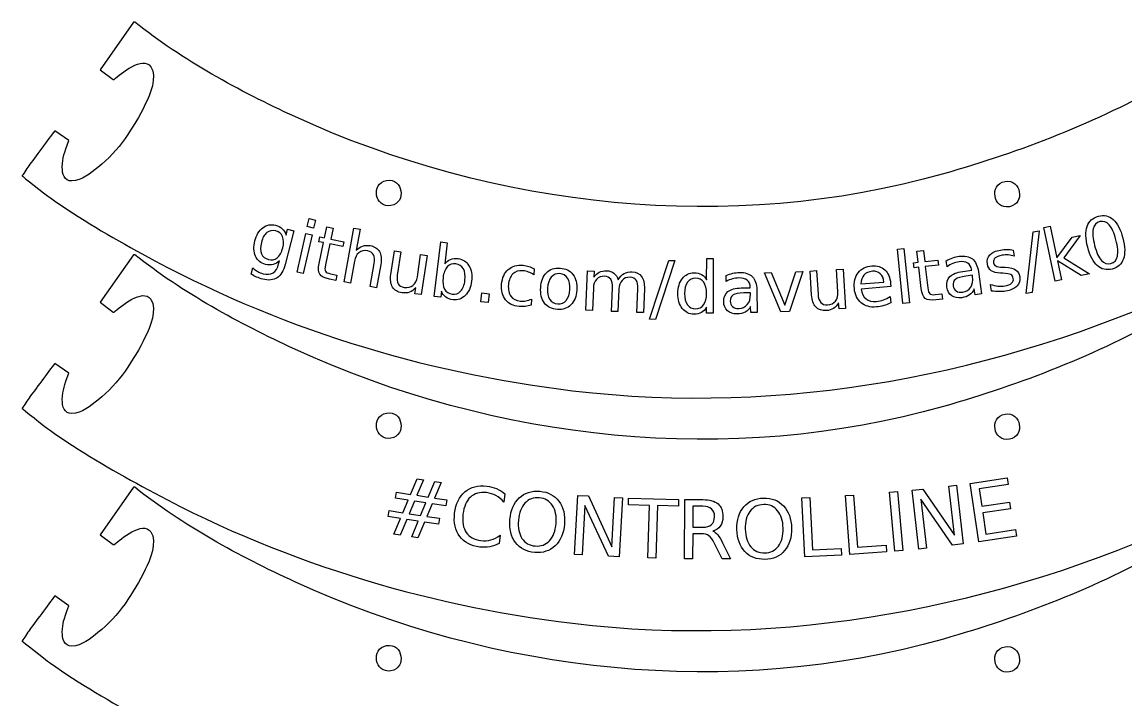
# Model space of a CAD drawing. Extents: x 2 to 268, y -2 to 104.
# Drawn here: x 2 to 88.4, y 50 to 103.1 of the extents above; entities that cross this region are included whole.
import ezdxf

# ---------------------------------------------------------------- set-up
doc = ezdxf.new("R2010")
doc.units = 0
doc.layers.add('all_text', color=7, linetype='CONTINUOUS')
doc.layers.add('original', color=7, linetype='CONTINUOUS')

msp = doc.modelspace()

# ---------------------------------------------------------------- linework, layer by layer
at = {"layer": 'all_text', "color": 7}
for points in [[(24.47867, 87.6955), (24.97332, 87.58374), (24.83179, 86.95737), (24.33714, 87.06913)], [(86.29504, 87.88178)], [(86.40582, 87.45496)], [(24.21384, 86.5234), (24.70849, 86.41164), (24.02821, 83.40073), (23.53356, 83.51249)], [(81.19184, 86.65905), (81.6523, 86.74565), (81.10134, 81.92219), (80.64088, 81.83559)], [(82.00982, 86.99165), (82.50818, 87.09938), (83.04331, 84.62372), (84.24099, 86.24454), (84.87405, 86.38138), (83.57902, 84.62391), (85.59357, 83.37881), (84.94704, 83.23906), (83.09572, 84.38127), (83.41424, 82.90773), (82.91587, 82.80001)], [(22.41439, 85.39758)], [(70.55482, 85.31398), (71.05937, 85.36498), (71.49042, 81.09825), (70.98587, 81.04725)], [(30.08786, 84.11378)], [(52.65134, 84.42485), (53.11979, 84.41685), (51.6027, 79.80515), (51.13424, 79.81315)], [(30.8843, 83.33085)], [(44.10987, 83.38984)], [(44.13857, 83.81883)], [(60.13547, 83.44375), (60.6725, 83.46465), (61.73713, 80.91341), (62.60029, 83.53967), (63.13732, 83.56057), (62.10067, 80.43109), (61.41217, 80.40429)], [(36.68412, 82.8645)], [(70.0194, 82.62529)], [(37.99926, 81.87641), (38.57768, 81.81641), (38.50548, 81.1201), (37.92705, 81.1801)], [(53.88379, 81.83432)], [(63.83116, 81.72589)], [(33.43152, 67.26122), (32.91832, 66.03798), (33.81329, 65.90117), (34.32956, 67.12394), (34.81996, 67.04894), (34.30982, 65.82523), (35.26609, 65.67905), (35.19399, 65.20704), (34.11818, 65.3715), (33.71036, 64.38622), (34.68502, 64.23722), (34.61332, 63.76828), (33.51912, 63.93555), (33.00638, 62.71537), (32.51599, 62.79037), (33.02566, 64.01101), (32.12762, 64.1483), (31.61795, 62.92765), (31.12449, 63.00305), (31.63722, 64.22322), (30.67175, 64.37081), (30.74345, 64.83976), (31.82232, 64.67483), (32.23627, 65.65917), (31.24935, 65.81004), (31.32155, 66.28205), (32.428, 66.11291), (32.93508, 67.33708)], [(71.6995, 66.43243), (72.53748, 66.52753), (75.01385, 62.91119), (74.57696, 66.7591), (75.1808, 66.8277), (75.70304, 62.22808), (74.86506, 62.13298), (72.38869, 65.74933), (72.82558, 61.90142), (72.22174, 61.83282)], [(76.25759, 66.97272), (79.1528, 67.40266), (79.2302, 66.88127), (76.95452, 66.54334), (77.15582, 65.18775), (79.33643, 65.51156), (79.41383, 64.99018), (77.23323, 64.66636), (77.47962, 63.00714), (79.8105, 63.35327), (79.8879, 62.83189), (76.93749, 62.39376)], [(39.81119, 66.15384)], [(42.50851, 65.84518)], [(42.55141, 66.35186)], [(45.51556, 66.03638), (46.35767, 65.99048), (48.19671, 62.012), (48.40723, 65.8789), (49.01404, 65.8459), (48.7624, 61.22357), (47.92029, 61.26937), (46.08125, 65.24786), (45.87074, 61.38095), (45.26392, 61.41395)], [(49.49969, 65.82344), (53.41411, 65.71077), (53.39891, 65.18389), (51.75628, 65.23119), (51.63826, 61.13082), (51.0091, 61.14892), (51.12712, 65.2493), (49.48449, 65.2966)], [(60.06803, 65.82586)], [(63.06889, 65.83498), (63.69446, 65.86568), (63.8952, 61.76851), (66.14662, 61.87882), (66.17242, 61.35235), (63.29542, 61.2114)], [(66.4985, 66.01534), (67.12323, 66.06004), (67.41585, 61.96842), (69.66424, 62.12922), (69.70184, 61.60346), (66.82873, 61.39798)], [(69.94225, 66.27932), (70.56606, 66.33522), (70.97936, 61.72453), (70.35554, 61.66863)], [(33.62467, 65.44696), (32.73276, 65.58331), (32.31881, 64.59896), (33.21685, 64.46168)], [(60.07983, 65.3175)]]:
    msp.add_lwpolyline(points, close=True, dxfattribs=at)
for points in [[(22.67206, 86.40419), (22.78826, 86.85808), (23.27954, 86.73232), (22.60904, 84.11305)], [(25.26232, 84.17168), (25.60096, 85.8128), (25.23656, 85.888), (25.31626, 86.27399), (25.68065, 86.19879), (25.85777, 87.05713), (26.35688, 86.95409)], [(26.35688, 86.95409), (26.17977, 86.09575), (27.20277, 85.88465), (27.12317, 85.49867), (26.10017, 85.70976), (25.76153, 84.06864)], [(28.02417, 84.36329), (27.71634, 82.64607), (27.21447, 82.73607), (27.97115, 86.95724), (28.47302, 86.86724), (28.17638, 85.21241)], [(34.84062, 82.00456), (34.78432, 81.54498), (34.27822, 81.60698), (34.7995, 85.86364), (35.30559, 85.80164), (35.10259, 84.14385)], [(30.88433, 83.33084), (31.16035, 85.17896), (31.66191, 85.10406), (31.38874, 83.27502)], [(32.95712, 83.1411), (33.21564, 84.87201), (33.71719, 84.79711), (33.26123, 81.74417), (32.75967, 81.81907), (32.82967, 82.28791)], [(72.42228, 82.21923), (72.231, 83.88397), (71.86136, 83.84147), (71.81636, 84.23301), (72.186, 84.27551), (72.08596, 85.14621), (72.59245, 85.20446)], [(72.59245, 85.20446), (72.69249, 84.33376), (73.73021, 84.453), (73.77521, 84.06145), (72.73749, 83.94222), (72.92877, 82.27748)], [(79.62241, 85.22913), (79.62244, 85.22928)], [(79.62244, 85.22928), (79.70044, 84.75611)], [(22.09521, 84.15069), (22.15741, 84.39365)], [(30.08779, 84.11374), (29.75905, 82.27986), (29.25989, 82.36936), (29.58571, 84.18696)], [(55.61416, 82.90823), (55.61816, 84.5784), (56.12528, 84.5774), (56.11628, 80.28896), (55.60916, 80.28996), (55.61016, 80.75298)], [(74.43969, 83.92576), (74.37599, 84.38994)], [(78.82624, 83.89133), (79.00384, 83.88133)], [(19.95099, 83.35396), (20.07333, 83.83188)], [(26.15479, 83.38249), (26.66494, 83.27722), (26.57914, 82.86154), (26.06899, 82.96681)], [(42.11357, 83.76896), (42.07217, 83.29673)], [(42.11349, 83.76937), (42.11357, 83.76896)], [(46.7398, 82.23866), (46.6702, 80.49546), (46.16073, 80.51576), (46.28384, 83.60011), (46.7933, 83.57981), (46.7742, 83.10064)], [(57.14743, 82.77648), (57.13843, 83.24493)], [(63.83116, 81.72588), (63.71845, 83.5911), (64.22465, 83.6217), (64.33619, 81.77574)], [(65.89831, 81.96953), (65.79275, 83.71645), (66.29894, 83.74705), (66.48513, 80.66587), (65.97894, 80.63527), (65.95034, 81.10845)], [(75.66413, 83.55967), (76.3686, 83.65627), (76.3616, 83.70537)], [(76.43791, 83.15115), (76.42261, 83.2631), (75.92288, 83.19454)], [(76.8965, 83.53953), (77.13586, 81.79474), (76.63345, 81.72584), (76.56975, 82.19003)], [(76.89621, 83.53947), (76.8965, 83.53953)], [(78.8009, 83.41777), (78.62014, 83.42987)], [(48.73643, 82.15901), (48.66683, 80.4158), (48.15736, 80.4361), (48.23096, 82.2812)], [(48.68089, 82.91145), (48.681, 82.91151)], [(50.73776, 82.19778), (50.66346, 80.33615), (50.15399, 80.35645), (50.22759, 82.20155)], [(55.61479, 82.90823), (55.61416, 82.90823)], [(58.32009, 82.2689), (59.03104, 82.2821), (59.03012, 82.3317)], [(67.70025, 82.57812), (69.50173, 82.73138)], [(70.01947, 82.62529), (70.04007, 82.3781), (67.71653, 82.18399)], [(77.92671, 82.02782), (77.84151, 82.5445)], [(41.90579, 81.39683), (41.86489, 80.93009)], [(59.04082, 81.77189), (59.03882, 81.88487), (58.53445, 81.87553)], [(59.54188, 82.10369), (59.57448, 80.34286), (59.06745, 80.33386), (59.05845, 80.80231)], [(59.54122, 82.10417), (59.54188, 82.10369)], [(69.98737, 81.58548), (70.02727, 81.10759)], [(73.51664, 81.74852), (74.03413, 81.80802), (74.08263, 81.38636), (73.56514, 81.32686)], [(39.81119, 66.15381), (39.73489, 65.49781)], [(55.20336, 63.02845), (54.52124, 63.03145), (54.51224, 61.075), (53.88593, 61.078), (53.90703, 65.70713), (55.32089, 65.70113)], [(54.53108, 65.18961), (54.52408, 63.54632), (55.31162, 63.54232)], [(55.31911, 65.18561), (54.53108, 65.18961)], [(56.09101, 63.23883), (56.09109, 63.23841)], [(39.43432, 62.91386), (39.35872, 62.26401)], [(56.86211, 62.32951), (57.49195, 61.06159), (56.81913, 61.06459), (56.23234, 62.2548)]]:
    msp.add_lwpolyline(points, dxfattribs=at)
for points in [[(85.40856, 87.08489), (85.553173, 87.500217), (85.848667, 87.765847), (86.29504, 87.88178)], [(86.40582, 87.45496), (86.128393, 87.382913), (85.955, 87.19171), (85.88564, 86.88135)], [(86.29497, 87.88178), (86.741343, 87.997707), (87.12786, 87.909207), (87.45452, 87.61628)], [(87.1394, 87.20697), (86.929553, 87.444817), (86.685027, 87.52748), (86.40582, 87.45496)], [(87.45452, 87.61628), (87.7825, 87.325587), (88.033783, 86.844127), (88.20837, 86.1719)], [(20.23301, 85.95603), (20.351483, 86.418823), (20.55863, 86.76124), (20.85445, 86.98328)], [(21.17087, 86.59779), (20.97479, 86.439357), (20.831183, 86.18214), (20.74005, 85.82614)], [(20.85445, 86.98328), (21.15027, 87.205327), (21.481517, 87.269417), (21.84819, 87.17555)], [(21.86282, 86.73359), (21.599387, 86.80103), (21.368737, 86.755763), (21.17087, 86.59779)], [(21.84819, 87.17555), (22.06891, 87.119017), (22.247317, 87.026877), (22.38341, 86.89913)], [(22.4044, 86.28201), (22.308567, 86.51517), (22.12804, 86.665697), (21.86282, 86.73359)], [(22.38341, 86.89913), (22.519497, 86.771357), (22.615713, 86.606377), (22.67206, 86.40419)], [(85.45546, 85.45691), (85.280873, 86.129143), (85.26524, 86.671803), (85.40856, 87.08489)], [(85.88564, 86.88135), (85.817593, 86.57323), (85.854697, 86.1453), (85.99695, 85.59756)], [(87.66952, 86.03195), (87.52726, 86.57969), (87.350553, 86.971363), (87.1394, 87.20697)], [(20.28511, 84.75919), (20.132377, 85.096063), (20.11501, 85.49501), (20.23301, 85.95603)], [(20.74005, 85.82614), (20.64937, 85.471927), (20.652037, 85.178237), (20.74805, 84.94507)], [(22.4144, 85.39758), (22.505533, 85.75358), (22.5022, 86.04839), (22.4044, 86.28201)], [(28.6703, 85.54667), (28.84928, 85.607937), (29.04457, 85.619603), (29.25617, 85.58167)], [(29.25617, 85.58167), (29.605223, 85.51907), (29.84982, 85.363223), (29.98996, 85.11413)], [(85.99695, 85.59756), (86.13875, 85.051593), (86.31457, 84.659687), (86.52441, 84.42184)], [(87.77817, 84.74746), (87.84753, 85.05782), (87.811313, 85.485983), (87.66952, 86.03195)], [(88.20837, 86.1719), (88.382497, 85.501447), (88.397263, 84.958557), (88.25267, 84.54323)], [(21.06424, 84.11309), (20.69756, 84.206957), (20.43785, 84.422323), (20.28511, 84.75919)], [(20.74805, 84.94507), (20.84567, 84.71145), (21.026197, 84.56092), (21.28963, 84.49348)], [(21.98158, 84.62929), (22.179447, 84.78727), (22.323717, 85.043367), (22.41439, 85.39758)], [(28.38342, 85.02409), (28.197087, 84.880163), (28.077337, 84.659897), (28.02417, 84.36329)], [(28.17638, 85.21241), (28.328487, 85.373677), (28.493127, 85.485097), (28.6703, 85.54667)], [(29.06714, 85.16753), (28.797667, 85.215863), (28.56976, 85.16805), (28.38342, 85.02409)], [(29.53331, 84.86277), (29.44679, 85.025743), (29.2914, 85.12733), (29.06714, 85.16753)], [(29.58571, 84.18696), (29.637243, 84.47452), (29.619777, 84.69979), (29.53331, 84.86277)], [(29.98996, 85.11413), (30.130427, 84.866817), (30.16306, 84.533367), (30.08786, 84.11378)], [(74.88944, 84.62173), (75.057373, 84.681863), (75.223257, 84.723167), (75.38709, 84.74564)], [(75.38709, 84.74564), (75.82943, 84.806307), (76.175553, 84.73695), (76.42546, 84.53757)], [(77.60057, 84.14168), (77.55337, 84.42812), (77.618433, 84.66603), (77.79576, 84.85541)], [(77.79576, 84.85541), (77.973107, 85.04479), (78.24851, 85.170263), (78.62197, 85.23183)], [(78.75086, 84.82301), (78.502493, 84.782077), (78.32204, 84.713223), (78.2095, 84.61645)], [(78.62197, 85.23183), (78.80689, 85.262297), (78.983173, 85.277397), (79.15082, 85.27713)], [(79.233, 84.84661), (79.07474, 84.857743), (78.914027, 84.849877), (78.75086, 84.82301)], [(79.15082, 85.27713), (79.31846, 85.27683), (79.475657, 85.26083), (79.62241, 85.22913)], [(79.70044, 84.75611), (79.547073, 84.80531), (79.39126, 84.835477), (79.233, 84.84661)], [(86.20664, 84.01184), (85.87998, 84.304773), (85.629587, 84.786463), (85.45546, 85.45691)], [(87.25729, 84.17651), (87.536497, 84.24903), (87.710123, 84.439347), (87.77817, 84.74746)], [(21.66643, 84.09829), (21.485683, 84.051623), (21.284953, 84.056557), (21.06424, 84.11309)], [(21.28963, 84.49348), (21.55485, 84.425587), (21.7855, 84.470857), (21.98158, 84.62929)], [(21.66011, 83.45126), (21.863143, 83.577567), (22.008177, 83.81071), (22.09521, 84.15069)], [(22.15741, 84.39365), (22.010837, 84.24341), (21.847177, 84.144957), (21.66643, 84.09829)], [(22.60904, 84.11305), (22.47872, 83.603977), (22.26886, 83.254667), (21.97946, 83.06512)], [(25.31942, 83.3438), (25.203367, 83.517833), (25.184333, 83.793793), (25.26232, 84.17168)], [(25.76153, 84.06864), (25.710663, 83.822113), (25.71133, 83.65689), (25.76353, 83.57297)], [(35.3052, 83.91635), (35.12814, 83.72515), (35.016943, 83.44444), (34.97161, 83.07422)], [(35.10259, 84.14385), (35.230703, 84.313277), (35.380367, 84.431933), (35.55158, 84.49982)], [(35.97325, 84.15663), (35.706983, 84.18923), (35.4843, 84.109137), (35.3052, 83.91635)], [(35.55158, 84.49982), (35.72484, 84.569307), (35.92363, 84.590307), (36.14795, 84.56282)], [(36.56085, 83.76258), (36.43539, 83.992673), (36.239523, 84.124023), (35.97325, 84.15663)], [(36.14795, 84.56282), (36.519997, 84.517287), (36.803737, 84.3326), (36.99917, 84.00876)], [(36.99917, 84.00876), (37.19643, 83.684727), (37.26558, 83.281973), (37.20662, 82.8005)], [(40.07183, 83.70743), (40.373383, 83.970597), (40.76394, 84.081183), (41.2435, 84.03919)], [(41.2435, 84.03919), (41.39908, 84.02559), (41.54956, 83.995823), (41.69494, 83.94989)], [(41.69494, 83.94989), (41.840473, 83.905823), (41.97999, 83.84565), (42.11349, 83.76937)], [(67.48805, 83.46201), (67.73609, 83.781423), (68.090817, 83.960403), (68.55223, 83.99895)], [(68.55223, 83.99895), (68.966037, 84.03355), (69.304037, 83.92719), (69.56623, 83.67987)], [(74.37599, 84.38994), (74.550103, 84.486153), (74.721253, 84.563417), (74.88944, 84.62173)], [(74.89168, 84.17971), (74.731773, 84.11511), (74.58111, 84.03046), (74.43969, 83.92576)], [(75.39366, 84.31256), (75.218913, 84.28856), (75.051587, 84.244277), (74.89168, 84.17971)], [(76.05882, 84.20908), (75.890253, 84.315773), (75.668533, 84.350267), (75.39366, 84.31256)], [(76.3616, 83.70537), (76.329867, 83.93655), (76.22894, 84.104453), (76.05882, 84.20908)], [(76.42546, 84.53757), (76.675367, 84.338177), (76.832283, 84.005477), (76.89621, 83.53947)], [(77.89914, 83.61827), (77.738947, 83.73153), (77.639423, 83.906), (77.60057, 84.14168)], [(78.2095, 84.61645), (78.098773, 84.519983), (78.055963, 84.39561), (78.08107, 84.24333)], [(78.08107, 84.24333), (78.100203, 84.127303), (78.15971, 84.04307), (78.25959, 83.99063)], [(78.25959, 83.99063), (78.359183, 83.94003), (78.548067, 83.90693), (78.82624, 83.89133)], [(79.00384, 83.88133), (79.37172, 83.86373), (79.641497, 83.7974), (79.81317, 83.68234)], [(87.36817, 83.7497), (86.921797, 83.633773), (86.53462, 83.721153), (86.20664, 84.01184)], [(86.52441, 84.42184), (86.73557, 84.18624), (86.979863, 84.104463), (87.25729, 84.17651)], [(88.25267, 84.54323), (88.109377, 84.130143), (87.814543, 83.865633), (87.36817, 83.7497)], [(20.3668, 83.12233), (20.2201, 83.186463), (20.081497, 83.263673), (19.95099, 83.35396)], [(20.07333, 83.83188), (20.197463, 83.716653), (20.325053, 83.62235), (20.4561, 83.54897)], [(20.84515, 82.9572), (20.672497, 83.0014), (20.513047, 83.056443), (20.3668, 83.12233)], [(20.4561, 83.54897), (20.587153, 83.475597), (20.72566, 83.420227), (20.87162, 83.38286)], [(21.97946, 83.06512), (21.689613, 82.873787), (21.31151, 82.837813), (20.84515, 82.9572)], [(20.87162, 83.38286), (21.193793, 83.300387), (21.456623, 83.323187), (21.66011, 83.45126)], [(26.06899, 82.96681), (25.685697, 83.045897), (25.43584, 83.17156), (25.31942, 83.3438)], [(25.76353, 83.57297), (25.817397, 83.488683), (25.947817, 83.42519), (26.15479, 83.38249)], [(31.01399, 82.33337), (30.864837, 82.578577), (30.821607, 82.91107), (30.8843, 83.33085)], [(31.38874, 83.27502), (31.345607, 82.986087), (31.369507, 82.760517), (31.46044, 82.59831)], [(32.61453, 82.47053), (32.798417, 82.61955), (32.912613, 82.843073), (32.95712, 83.1411)], [(34.97161, 83.07422), (34.926277, 82.703993), (34.96634, 82.403833), (35.0918, 82.17374)], [(36.68412, 82.8645), (36.729453, 83.234727), (36.688363, 83.534087), (36.56085, 83.76258)], [(39.55638, 82.56016), (39.600313, 83.06168), (39.77213, 83.444103), (40.07183, 83.70743)], [(40.43731, 83.36243), (40.23799, 83.17147), (40.121903, 82.888373), (40.08905, 82.51314)], [(41.22799, 83.60859), (40.90035, 83.637257), (40.63679, 83.555203), (40.43731, 83.36243)], [(41.6565, 83.51019), (41.517253, 83.562923), (41.374417, 83.595723), (41.22799, 83.60859)], [(42.07217, 83.29673), (41.93629, 83.387937), (41.797733, 83.45909), (41.6565, 83.51019)], [(42.61694, 82.29643), (42.650807, 82.802417), (42.80196, 83.190067), (43.0704, 83.45938)], [(43.0704, 83.45938), (43.340687, 83.728567), (43.696743, 83.848383), (44.13857, 83.81883)], [(43.44505, 83.11389), (43.273283, 82.91361), (43.175073, 82.629227), (43.15042, 82.26074)], [(44.10987, 83.38984), (43.838543, 83.407973), (43.616937, 83.31599), (43.44505, 83.11389)], [(44.72908, 83.02523), (44.585767, 83.250277), (44.379363, 83.371813), (44.10987, 83.38984)], [(44.13857, 83.81883), (44.578557, 83.789363), (44.914563, 83.62325), (45.14659, 83.32049)], [(44.90763, 82.14319), (44.93203, 82.50801), (44.872513, 82.802023), (44.72908, 83.02523)], [(45.14659, 83.32049), (45.378617, 83.017697), (45.477707, 82.613307), (45.44386, 82.10732)], [(46.7742, 83.10064), (46.897413, 83.28512), (47.041593, 83.419117), (47.20674, 83.50263)], [(47.62415, 83.1798), (47.365283, 83.190133), (47.156143, 83.110213), (46.99673, 82.94004)], [(47.20674, 83.50263), (47.371893, 83.586143), (47.565543, 83.623467), (47.78769, 83.6146)], [(48.10026, 82.94565), (48.001327, 83.09303), (47.842623, 83.17108), (47.62415, 83.1798)], [(47.78769, 83.6146), (48.01167, 83.605667), (48.199417, 83.54117), (48.35093, 83.42111)], [(48.35093, 83.42111), (48.504277, 83.300983), (48.614263, 83.131097), (48.68089, 82.91145)], [(48.681, 82.91151), (48.81676, 83.13411), (48.974927, 83.296053), (49.1555, 83.39734)], [(49.62629, 83.09992), (49.36375, 83.110387), (49.15281, 83.03146), (48.99347, 82.86314)], [(49.1555, 83.39734), (49.336073, 83.49862), (49.545693, 83.544497), (49.78436, 83.53497)], [(50.09689, 82.86599), (49.997957, 83.01337), (49.84109, 83.091347), (49.62629, 83.09992)], [(49.78436, 83.53497), (50.105647, 83.52217), (50.34899, 83.39937), (50.51439, 83.16657)], [(50.51439, 83.16657), (50.679863, 82.93563), (50.75432, 82.6127), (50.73776, 82.19778)], [(53.36077, 81.83545), (53.362103, 82.320517), (53.479617, 82.711627), (53.71331, 83.00878)], [(53.71331, 83.00878), (53.949137, 83.305927), (54.253543, 83.4541), (54.62653, 83.4533)], [(54.74901, 83.0286), (54.480757, 83.029173), (54.26923, 82.92306), (54.11443, 82.71026)], [(54.62653, 83.4533), (54.854363, 83.452807), (55.04903, 83.407373), (55.21053, 83.317)], [(55.38222, 82.70753), (55.22834, 82.920997), (55.01727, 83.02802), (54.74901, 83.0286)], [(55.21053, 83.317), (55.373863, 83.228453), (55.508617, 83.092197), (55.61479, 82.90823)], [(57.13843, 83.24493), (57.322643, 83.320017), (57.50169, 83.376627), (57.67557, 83.41476)], [(58.14026, 83.04845), (57.9639, 83.045117), (57.792523, 83.020817), (57.62613, 82.97555)], [(57.67557, 83.41476), (57.84941, 83.45476), (58.018997, 83.476293), (58.18433, 83.47936)], [(58.78864, 82.86751), (58.63378, 82.993277), (58.417653, 83.05359), (58.14026, 83.04845)], [(58.18433, 83.47936), (58.630737, 83.487627), (58.96631, 83.378067), (59.19105, 83.15068)], [(59.19105, 83.15068), (59.415783, 82.923293), (59.532507, 82.574457), (59.54122, 82.10417)], [(67.18161, 82.23057), (67.139543, 82.734097), (67.24169, 83.144577), (67.48805, 83.46201)], [(67.93516, 83.27533), (67.78002, 83.101963), (67.701717, 82.86956), (67.70025, 82.57812)], [(68.59359, 83.57095), (68.311617, 83.547417), (68.09214, 83.448877), (67.93516, 83.27533)], [(69.21298, 83.37379), (69.049067, 83.526037), (68.842603, 83.591757), (68.59359, 83.57095)], [(69.50173, 82.73138), (69.474997, 83.00756), (69.378747, 83.221697), (69.21298, 83.37379)], [(69.56623, 83.67987), (69.830103, 83.43457), (69.98116, 83.083043), (70.0194, 82.62529)], [(74.43067, 82.33055), (74.38347, 82.674597), (74.462567, 82.949727), (74.66796, 83.15594)], [(74.66796, 83.15594), (74.875167, 83.362407), (75.207223, 83.496983), (75.66413, 83.55967)], [(75.92288, 83.19454), (75.51694, 83.138873), (75.242063, 83.05387), (75.09825, 82.93953)], [(76.29223, 82.32719), (76.434303, 82.548837), (76.482863, 82.82349), (76.43791, 83.15115)], [(78.62014, 83.42987), (78.299373, 83.444003), (78.05904, 83.506803), (77.89914, 83.61827)], [(79.4364, 83.30744), (79.3338, 83.36504), (79.121967, 83.401817), (78.8009, 83.41777)], [(79.62664, 83.01758), (79.60424, 83.153547), (79.540827, 83.250167), (79.4364, 83.30744)], [(79.49277, 82.64356), (79.606223, 82.74606), (79.650847, 82.870733), (79.62664, 83.01758)], [(79.81317, 83.68234), (79.98635, 83.569367), (80.093413, 83.388693), (80.13436, 83.14032)], [(80.13436, 83.14032), (80.18096, 82.857507), (80.105467, 82.615083), (79.90788, 82.41305)], [(31.76381, 81.88699), (31.413083, 81.93939), (31.163143, 82.088183), (31.01399, 82.33337)], [(31.46044, 82.59831), (31.551667, 82.437917), (31.709947, 82.340893), (31.93528, 82.30724)], [(31.93528, 82.30724), (32.206047, 82.266773), (32.432463, 82.321203), (32.61453, 82.47053)], [(32.82967, 82.28791), (32.68023, 82.120737), (32.517857, 82.003797), (32.34255, 81.93709)], [(35.0918, 82.17374), (35.219307, 81.945253), (35.416197, 81.814703), (35.68247, 81.78209)], [(36.34746, 82.01998), (36.52656, 82.212773), (36.63878, 82.49428), (36.68412, 82.8645)], [(37.20662, 82.8005), (37.147687, 82.319027), (36.983397, 81.94486), (36.71375, 81.678)], [(39.86232, 81.34649), (39.61508, 81.661397), (39.5131, 82.065953), (39.55638, 82.56016)], [(40.08905, 82.51314), (40.056183, 82.137913), (40.12122, 81.838037), (40.28416, 81.61351)], [(42.91146, 81.08344), (42.681387, 81.38794), (42.583213, 81.79227), (42.61694, 82.29643)], [(43.15042, 82.26074), (43.125753, 81.892247), (43.18423, 81.596457), (43.32585, 81.37337)], [(44.613, 81.29003), (44.784887, 81.492143), (44.883097, 81.77653), (44.90763, 82.14319)], [(46.99673, 82.94004), (46.837383, 82.771713), (46.75174, 82.53792), (46.7398, 82.23866)], [(48.23096, 82.2812), (48.242827, 82.57862), (48.19926, 82.800103), (48.10026, 82.94565)], [(48.99347, 82.86314), (48.83413, 82.694807), (48.74845, 82.460097), (48.73643, 82.15901)], [(50.22759, 82.20155), (50.23939, 82.49713), (50.195823, 82.71861), (50.09689, 82.86599)], [(54.11443, 82.71026), (53.96147, 82.499287), (53.88459, 82.207307), (53.88379, 81.83432)], [(55.61184, 81.8306), (55.612507, 82.203587), (55.535967, 82.495897), (55.38222, 82.70753)], [(57.62613, 82.97555), (57.459743, 82.930217), (57.300177, 82.86386), (57.14743, 82.77648)], [(57.28337, 81.98506), (57.513417, 82.16574), (57.85899, 82.260353), (58.32009, 82.2689)], [(59.03012, 82.3317), (59.02612, 82.565007), (58.945627, 82.74361), (58.78864, 82.86751)], [(67.70689, 81.10734), (67.39739, 81.369113), (67.222297, 81.743523), (67.18161, 82.23057)], [(67.71653, 82.18399), (67.76753, 81.837937), (67.894077, 81.58116), (68.09617, 81.41366)], [(72.73529, 81.45067), (72.570657, 81.57971), (72.46632, 81.835897), (72.42228, 82.21923)], [(72.92877, 82.27748), (72.957503, 82.0274), (73.00973, 81.870647), (73.08545, 81.80722)], [(74.80347, 81.66119), (74.595397, 81.812537), (74.47113, 82.035657), (74.43067, 82.33055)], [(75.09825, 82.93953), (74.954443, 82.825217), (74.897897, 82.65611), (74.92861, 82.43221)], [(74.92861, 82.43221), (74.953077, 82.253817), (75.030807, 82.119823), (75.1618, 82.03023)], [(75.66372, 81.94053), (75.942227, 81.97873), (76.15173, 82.107617), (76.29223, 82.32719)], [(76.56975, 82.19003), (76.480543, 81.988623), (76.3565, 81.831583), (76.19762, 81.71891)], [(77.84151, 82.5445), (78.042263, 82.4789), (78.236417, 82.436417), (78.42397, 82.41705)], [(78.42397, 82.41705), (78.611217, 82.399517), (78.792767, 82.40525), (78.96862, 82.43425)], [(78.96862, 82.43425), (79.2043, 82.473117), (79.379017, 82.542887), (79.49277, 82.64356)], [(79.90788, 82.41305), (79.712087, 82.211317), (79.418397, 82.078173), (79.02681, 82.01362)], [(32.34255, 81.93709), (32.169337, 81.871957), (31.976423, 81.855257), (31.76381, 81.88699)], [(35.19011, 81.54804), (35.040563, 81.65706), (34.924067, 81.809233), (34.84062, 82.00456)], [(35.75398, 81.34571), (35.52966, 81.373177), (35.341703, 81.44062), (35.19011, 81.54804)], [(35.68247, 81.78209), (35.948737, 81.74949), (36.1704, 81.828787), (36.34746, 82.01998)], [(36.71375, 81.678), (36.44595, 81.410913), (36.126027, 81.30015), (35.75398, 81.34571)], [(40.92781, 80.81329), (40.464723, 80.853823), (40.10956, 81.031557), (39.86232, 81.34649)], [(40.28416, 81.61351), (40.447253, 81.39081), (40.69262, 81.265113), (41.02026, 81.23642)], [(41.45911, 81.25612), (41.607237, 81.28372), (41.75613, 81.330623), (41.90579, 81.39683)], [(43.32585, 81.37337), (43.46941, 81.151997), (43.67777, 81.032173), (43.95093, 81.0139)], [(43.95093, 81.0139), (44.220423, 80.9959), (44.441113, 81.087943), (44.613, 81.29003)], [(45.44386, 82.10732), (45.410127, 81.60316), (45.258057, 81.21557), (44.98765, 80.94455)], [(53.70826, 80.66061), (53.475553, 80.95877), (53.359723, 81.350383), (53.36077, 81.83545)], [(53.88379, 81.83432), (53.883123, 81.461333), (53.958743, 81.168107), (54.11065, 80.95464)], [(55.37844, 80.95192), (55.53324, 81.16472), (55.61104, 81.457613), (55.61184, 81.8306)], [(56.95072, 81.19328), (56.944053, 81.540487), (57.054937, 81.804413), (57.28337, 81.98506)], [(57.68557, 81.71922), (57.529323, 81.6226), (57.453293, 81.46131), (57.45748, 81.23535)], [(58.53445, 81.87553), (58.124783, 81.86793), (57.841823, 81.815827), (57.68557, 81.71922)], [(58.7993, 80.97077), (58.96644, 81.174177), (59.046947, 81.441217), (59.04082, 81.77189)], [(64.16462, 80.7769), (63.967913, 80.9859), (63.85676, 81.30223), (63.83116, 81.72589)], [(64.33619, 81.77574), (64.35379, 81.484127), (64.42389, 81.268393), (64.54649, 81.12854)], [(65.70202, 81.24255), (65.851053, 81.426423), (65.916483, 81.66875), (65.89831, 81.96953)], [(68.09617, 81.41366), (68.29991, 81.248147), (68.569317, 81.179387), (68.90439, 81.20738)], [(68.90439, 81.20738), (69.098477, 81.22358), (69.284167, 81.263063), (69.46146, 81.32583)], [(69.46146, 81.32583), (69.64058, 81.388697), (69.815883, 81.475247), (69.98737, 81.58548)], [(73.56514, 81.32686), (73.176333, 81.282193), (72.899717, 81.323463), (72.73529, 81.45067)], [(73.08545, 81.80722), (73.16299, 81.74402), (73.30672, 81.724453), (73.51664, 81.74852)], [(75.58759, 81.5017), (75.27449, 81.458767), (75.013117, 81.51193), (74.80347, 81.66119)], [(75.1618, 82.03023), (75.294353, 81.942703), (75.46166, 81.912803), (75.66372, 81.94053)], [(76.19762, 81.71891), (76.0385, 81.608063), (75.835157, 81.53566), (75.58759, 81.5017)], [(78.50749, 81.97832), (78.326557, 81.98032), (78.132963, 81.99682), (77.92671, 82.02782)], [(79.02681, 82.01362), (78.863643, 81.986753), (78.690537, 81.974987), (78.50749, 81.97832)], [(41.41261, 80.82029), (41.259637, 80.80049), (41.098037, 80.798157), (40.92781, 80.81329)], [(41.02026, 81.23642), (41.166693, 81.22362), (41.312977, 81.230187), (41.45911, 81.25612)], [(41.86489, 80.93009), (41.718177, 80.876557), (41.567417, 80.839957), (41.41261, 80.82029)], [(43.92223, 80.58491), (43.48041, 80.614443), (43.143487, 80.78062), (42.91146, 81.08344)], [(44.98765, 80.94455), (44.717357, 80.675357), (44.362217, 80.555477), (43.92223, 80.58491)], [(54.61956, 80.21216), (54.246573, 80.212827), (53.942807, 80.36231), (53.70826, 80.66061)], [(54.11065, 80.95464), (54.264537, 80.743013), (54.47561, 80.63691), (54.74387, 80.63633)], [(54.74387, 80.63633), (55.012123, 80.635757), (55.223647, 80.740953), (55.37844, 80.95192)], [(55.61016, 80.75298), (55.503193, 80.569473), (55.36785, 80.43288), (55.20413, 80.3432)], [(57.24225, 80.48474), (57.05341, 80.6595), (56.956233, 80.89568), (56.95072, 81.19328)], [(58.00219, 80.23419), (57.686217, 80.22819), (57.432903, 80.311707), (57.24225, 80.48474)], [(57.45748, 81.23535), (57.460813, 81.055317), (57.522253, 80.913117), (57.6418, 80.80875)], [(57.6418, 80.80875), (57.763147, 80.70625), (57.925777, 80.656887), (58.12969, 80.66066)], [(58.12969, 80.66066), (58.410763, 80.665993), (58.633967, 80.769363), (58.7993, 80.97077)], [(59.05845, 80.80231), (58.946183, 80.612783), (58.804543, 80.471413), (58.63353, 80.3782)], [(64.99063, 80.49548), (64.636657, 80.47408), (64.36132, 80.567887), (64.16462, 80.7769)], [(64.54649, 81.12854), (64.668957, 80.990527), (64.8439, 80.92839), (65.07132, 80.94213)], [(65.54645, 80.66436), (65.390483, 80.56474), (65.20521, 80.508447), (64.99063, 80.49548)], [(65.07132, 80.94213), (65.344593, 80.958663), (65.554827, 81.058803), (65.70202, 81.24255)], [(65.95034, 81.10845), (65.838767, 80.913957), (65.704137, 80.765927), (65.54645, 80.66436)], [(68.90995, 80.7764), (68.419243, 80.7354), (68.018223, 80.845713), (67.70689, 81.10734)], [(69.48442, 80.88524), (69.29736, 80.82904), (69.10587, 80.79276), (68.90995, 80.7764)], [(70.02727, 81.10759), (69.852423, 81.015543), (69.671473, 80.941427), (69.48442, 80.88524)], [(55.20413, 80.3432), (55.04225, 80.255353), (54.847393, 80.211673), (54.61956, 80.21216)], [(58.63353, 80.3782), (58.462477, 80.28682), (58.25203, 80.238817), (58.00219, 80.23419)], [(36.68001, 66.31204), (37.130063, 66.692533), (37.70311, 66.8423), (38.39915, 66.76134)], [(38.39915, 66.76134), (38.674277, 66.72934), (38.92868, 66.66229), (39.16236, 66.56019)], [(35.87632, 64.63564), (35.962293, 65.374793), (36.23019, 65.933593), (36.68001, 66.31204)], [(37.11311, 65.90266), (36.796617, 65.61484), (36.603023, 65.167053), (36.53233, 64.5593)], [(38.37664, 66.24576), (37.85102, 66.306893), (37.429843, 66.192527), (37.11311, 65.90266)], [(39.11436, 66.01324), (38.889467, 66.137207), (38.64356, 66.214713), (38.37664, 66.24576)], [(39.73489, 65.49781), (39.54815, 65.717223), (39.341307, 65.889033), (39.11436, 66.01324)], [(39.16236, 66.56019), (39.398333, 66.459903), (39.61461, 66.324453), (39.81119, 66.15384)], [(40.21058, 64.13865), (40.27238, 64.867777), (40.515207, 65.4322), (40.93906, 65.83192)], [(40.93906, 65.83192), (41.365167, 66.23352), (41.902617, 66.406833), (42.55141, 66.35186)], [(42.50851, 65.84518), (42.055383, 65.88358), (41.680627, 65.74523), (41.38424, 65.43013)], [(43.54072, 65.24739), (43.305707, 65.607517), (42.961637, 65.80678), (42.50851, 65.84518)], [(42.55141, 66.35186), (43.19815, 66.29706), (43.696717, 66.035957), (44.04711, 65.56855)], [(55.32089, 65.70113), (55.85005, 65.698463), (56.24435, 65.586077), (56.50379, 65.36397)], [(58.52088, 65.13569), (58.901367, 65.58075), (59.417083, 65.810807), (60.06803, 65.82586)], [(60.06803, 65.82586), (60.716917, 65.84086), (61.240653, 65.63484), (61.63924, 65.2078)], [(41.38424, 65.43013), (41.08992, 65.114857), (40.918063, 64.665777), (40.86867, 64.08289)], [(43.82225, 63.8326), (43.87165, 64.415493), (43.777807, 64.88709), (43.54072, 65.24739)], [(44.04711, 65.56855), (44.397677, 65.103203), (44.542067, 64.505967), (44.48028, 63.77684)], [(56.00028, 64.97476), (55.847953, 65.113953), (55.620897, 65.184237), (55.31911, 65.18561)], [(56.23004, 64.36289), (56.231373, 64.633677), (56.154787, 64.837633), (56.00028, 64.97476)], [(56.50379, 65.36397), (56.763223, 65.14161), (56.891923, 64.80719), (56.88989, 64.36071)], [(57.97856, 63.37395), (57.961627, 64.10549), (58.1424, 64.692737), (58.52088, 65.13569)], [(60.07983, 65.3175), (59.625197, 65.306967), (59.267477, 65.12915), (59.00667, 64.78405)], [(61.1703, 64.83409), (60.897953, 65.166877), (60.534463, 65.328013), (60.07983, 65.3175)], [(61.63924, 65.2078), (62.03778, 64.78282), (62.245507, 64.204557), (62.26242, 63.47301)], [(36.27375, 62.81952), (35.92305, 63.29316), (35.790573, 63.898533), (35.87632, 64.63564)], [(36.53233, 64.5593), (36.46187, 63.953607), (36.54751, 63.47334), (36.78925, 63.1185)], [(40.64375, 62.34694), (40.293183, 62.812287), (40.148793, 63.409523), (40.21058, 64.13865)], [(40.86867, 64.08289), (40.81947, 63.502057), (40.9134, 63.03149), (41.15046, 62.67119)], [(55.99469, 63.74694), (56.150357, 63.886793), (56.228807, 64.09211), (56.23004, 64.36289)], [(56.88989, 64.36071), (56.888557, 64.069257), (56.81924, 63.827727), (56.68194, 63.63612)], [(59.00667, 64.78405), (58.74793, 64.438983), (58.625323, 63.974037), (58.63885, 63.38921)], [(61.60221, 63.45774), (61.588677, 64.042567), (61.444707, 64.50135), (61.1703, 64.83409)], [(36.78925, 63.1185), (37.03123, 62.76572), (37.415033, 62.55876), (37.94066, 62.49762)], [(43.30694, 62.48845), (43.60126, 62.803723), (43.77303, 63.251773), (43.82225, 63.8326)], [(44.48028, 63.77684), (44.41868, 63.049773), (44.175853, 62.48535), (43.7518, 62.08357)], [(55.31162, 63.54232), (55.613407, 63.540987), (55.841097, 63.609193), (55.99469, 63.74694)], [(56.68194, 63.63612), (56.546707, 63.444493), (56.34973, 63.312063), (56.09101, 63.23883)], [(56.09109, 63.23841), (56.225243, 63.192343), (56.355027, 63.0946), (56.48044, 62.94518)], [(58.60174, 61.63916), (58.2032, 62.06414), (57.995473, 62.642403), (57.97856, 63.37395)], [(58.63885, 63.38921), (58.652317, 62.806457), (58.796263, 62.34871), (59.07069, 62.01597)], [(61.23432, 62.06601), (61.49306, 62.411077), (61.61569, 62.874987), (61.60221, 63.45774)], [(62.26242, 63.47301), (62.279287, 62.743537), (62.098513, 62.15629), (61.7201, 61.71127)], [(37.84422, 61.9907), (37.14818, 62.07166), (36.62469, 62.347933), (36.27375, 62.81952)], [(37.94066, 62.49762), (38.207573, 62.466553), (38.464703, 62.485553), (38.71205, 62.55462)], [(39.35872, 62.26401), (39.123887, 62.141497), (38.880003, 62.057493), (38.62707, 62.012)], [(38.71205, 62.55462), (38.96145, 62.623413), (39.202207, 62.74316), (39.43432, 62.91386)], [(42.14589, 61.5662), (41.49709, 61.6212), (40.996377, 61.881447), (40.64375, 62.34694)], [(41.15046, 62.67119), (41.389593, 62.310717), (41.735723, 62.11128), (42.18885, 62.07288)], [(42.18885, 62.07288), (42.641977, 62.03448), (43.014673, 62.173003), (43.30694, 62.48845)], [(55.78867, 62.87385), (55.64651, 62.975783), (55.451407, 63.027317), (55.20336, 63.02845)], [(56.23234, 62.2548), (56.080793, 62.565553), (55.932903, 62.771903), (55.78867, 62.87385)], [(56.48044, 62.94518), (56.607913, 62.795767), (56.735137, 62.590543), (56.86211, 62.32951)], [(38.62707, 62.012), (38.376197, 61.966267), (38.115247, 61.959167), (37.84422, 61.9907)], [(43.7518, 62.08357), (43.327927, 61.68385), (42.792623, 61.511393), (42.14589, 61.5662)], [(60.17907, 61.02434), (59.528123, 61.009273), (59.002347, 61.214213), (58.60174, 61.63916)], [(59.07069, 62.01597), (59.34717, 61.683277), (59.712727, 61.522187), (60.16736, 61.5327)], [(60.16736, 61.5327), (60.621987, 61.543233), (60.97764, 61.721003), (61.23432, 62.06601)], [(61.7201, 61.71127), (61.341633, 61.268323), (60.827957, 61.039347), (60.17907, 61.02434)]]:
    msp.add_open_spline(points, degree=3, dxfattribs=at)
at = {"layer": 'original', "color": 7}
for points in [[(10.822402, 103.07391), (10.737732, 103.07391), (8.113065, 99.34858), (9.129065, 98.58658), (9.213732, 98.58658)], [(5.663649, 93.80583), (4.562136, 94.56787)], [(10.822339, 84.8706), (10.737669, 84.8706), (8.113002, 81.14527), (9.129002, 80.38327), (9.213669, 80.38327)], [(5.663586, 75.60251), (4.562074, 76.36456)], [(10.822277, 66.6673), (10.737607, 66.6673), (8.11294, 62.94196), (9.12894, 62.17996), (9.213607, 62.17996)], [(5.663523, 57.39921), (4.562011, 58.16125)]]:
    msp.add_lwpolyline(points, dxfattribs=at)
for points in [[(23.353069, 95.68175), (19.000271, 97.68012), (14.585242, 100.08984), (10.822402, 103.07391)], [(9.213732, 98.58658), (9.734686, 99.00002), (11.449694, 100.49688), (12.084779, 99.58324)], [(12.084779, 99.58324), (12.624275, 98.80726), (12.009679, 97.37122), (11.648068, 96.63925)], [(91.679071, 98.32076), (86.118164, 95.21685), (80.270576, 92.9322), (74.153071, 91.19603)], [(11.648068, 96.63925), (10.735361, 94.7914), (9.578561, 93.00053), (7.943732, 91.7003)], [(74.153071, 91.19603), (57.438515, 86.45241), (39.042226, 88.4789), (23.353069, 95.68175)], [(4.562136, 94.56787), (4.085785, 93.92415), (2.989242, 92.46586), (2.525065, 91.81325)], [(5.15339, 91.72858), (5.179256, 92.53943), (5.278465, 92.74225), (5.663649, 93.80583)], [(2.525065, 91.81325), (2.382664, 91.61301), (2.002583, 91.03982), (2.002583, 91.03982)], [(5.9118, 90.63951), (5.288374, 90.62821), (5.13677, 91.20737), (5.15339, 91.72858)], [(7.943732, 91.7003), (7.376296, 91.24903), (6.67849, 90.65357), (5.9118, 90.63951)], [(2.002583, 91.03982), (2.002583, 91.03982), (3.754222, 89.6374), (4.218399, 89.30915)], [(30.549713, 90.68224), (31.812347, 90.90771), (32.163713, 88.9387), (30.888379, 88.71104)], [(78.979048, 90.59754), (80.241682, 90.82301), (80.593049, 88.854), (79.317715, 88.62633)], [(30.888379, 88.71104), (29.625745, 88.48557), (29.274379, 90.45458), (30.549713, 90.68224)], [(79.317715, 88.62633), (78.05508, 88.40086), (77.703714, 90.36987), (78.979048, 90.59754)], [(4.218399, 89.30915), (6.49937, 87.69616), (8.967539, 86.27351), (11.415065, 84.92934)], [(23.353006, 77.47844), (19.000208, 79.47683), (14.585179, 81.88652), (10.822339, 84.8706)], [(11.415065, 84.92934), (21.882152, 79.18098), (33.268972, 75.64776), (45.1124, 74.22679)], [(9.213669, 80.38327), (9.734623, 80.79669), (11.449632, 82.2936), (12.084717, 81.37996)], [(45.1124, 74.22679), (61.634169, 72.24441), (78.487493, 75.44422), (93.541735, 82.35674)], [(12.084717, 81.37996), (12.624213, 80.60391), (12.009617, 79.16788), (11.648006, 78.43593)], [(91.679008, 80.11741), (86.118101, 77.01345), (80.270513, 74.72897), (74.153008, 72.99271)], [(11.648006, 78.43593), (10.735299, 76.58808), (9.578498, 74.79721), (7.943669, 73.49699)], [(74.153008, 72.99271), (57.438791, 68.24892), (39.041909, 70.27559), (23.353006, 77.47844)], [(4.562074, 76.36456), (4.085722, 75.72084), (2.989179, 74.26254), (2.525003, 73.60993)], [(5.153327, 73.52527), (5.179193, 74.3362), (5.313677, 74.60089), (5.663586, 75.60251)], [(2.525003, 73.60993), (2.382602, 73.4097), (2.00252, 72.8365), (2.00252, 72.8365)], [(5.911737, 72.4362), (5.288311, 72.4248), (5.136707, 73.00406), (5.153327, 73.52527)], [(7.943669, 73.49699), (7.376225, 73.04571), (6.678436, 72.45025), (5.911737, 72.4362)], [(2.00252, 72.8365), (2.00252, 72.8365), (3.754168, 71.43408), (4.218336, 71.10583)], [(30.549651, 72.47893), (31.812285, 72.7044), (32.163651, 70.73548), (30.888317, 70.50772)], [(78.978986, 72.39423), (80.24162, 72.6197), (80.592987, 70.65078), (79.317653, 70.42303)], [(30.888317, 70.50772), (29.625683, 70.28225), (29.274317, 72.25118), (30.549651, 72.47893)], [(79.317653, 70.42303), (78.055018, 70.19756), (77.703652, 72.16648), (78.978986, 72.39423)], [(4.218336, 71.10583), (6.499298, 69.49285), (8.967476, 68.07019), (11.415003, 66.72603)], [(23.352944, 59.27513), (19.000146, 61.27352), (14.585117, 63.68322), (10.822277, 66.6673)], [(11.415003, 66.72603), (21.88209, 60.97767), (33.26891, 57.44444), (45.112338, 56.02348)], [(9.213607, 62.17996), (9.734561, 62.59339), (11.449569, 64.0903), (12.084654, 63.17666)], [(45.112338, 56.02348), (61.634107, 54.0411), (78.487431, 57.2409), (93.541673, 64.15343)], [(12.084654, 63.17666), (12.62415, 62.4006), (12.009554, 60.96457), (11.647943, 60.23263)], [(91.678946, 61.91411), (86.118039, 58.81015), (80.270451, 56.52567), (74.152946, 54.78941)], [(11.647943, 60.23263), (10.735236, 58.38478), (9.578435, 56.59391), (7.943607, 55.29368)], [(74.152946, 54.78941), (57.438729, 50.04562), (39.041847, 52.07229), (23.352944, 59.27513)], [(4.562011, 58.16125), (4.085659, 57.51753), (2.989116, 56.05924), (2.52494, 55.40663)], [(5.153264, 55.32196), (5.17913, 56.1329), (5.23311, 56.12204), (5.663523, 57.39921)], [(2.52494, 55.40663), (2.382539, 55.20639), (2.002457, 54.6332), (2.002457, 54.6332)], [(2.002457, 54.6332), (2.002457, 54.6332), (3.754105, 53.23078), (4.218273, 52.90253)], [(5.911674, 54.2329), (5.288248, 54.2215), (5.136644, 54.80076), (5.153264, 55.32196)], [(7.943607, 55.29368), (7.376171, 54.84241), (6.678373, 54.24695), (5.911674, 54.2329)], [(30.549588, 54.27565), (31.812222, 54.50112), (32.163588, 52.53219), (30.888254, 52.30444)], [(30.888254, 52.30444), (29.62562, 52.07897), (29.274254, 54.04789), (30.549588, 54.27565)], [(79.31759, 52.21974), (78.054955, 51.99427), (77.703589, 53.9632), (78.978923, 54.19095)], [(78.978923, 54.19095), (80.241557, 54.41642), (80.592924, 52.4475), (79.31759, 52.21974)], [(4.218273, 52.90253), (6.499236, 51.28954), (8.967413, 49.86689), (11.41494, 48.52272)]]:
    msp.add_open_spline(points, degree=3, dxfattribs=at)

doc.saveas('drawing.dxf')
